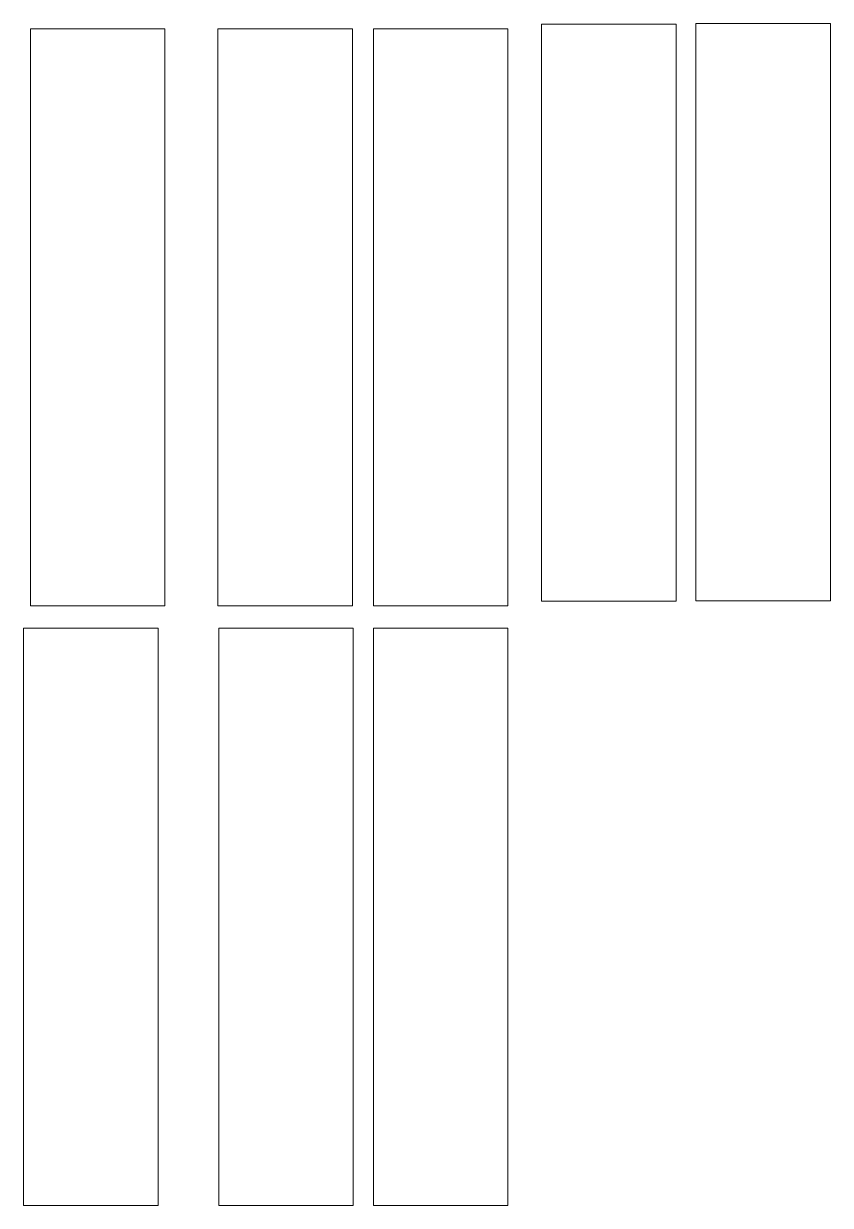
# Model space of a CAD drawing. Header units: millimetres. Extents: x 15 to 324, y -230 to -8.
# Drawn here: x 174 to 323.9, y -229.6 to -10.1 of the extents above; entities that cross this region are included whole.
import ezdxf

# ---------------------------------------------------------------- set-up
doc = ezdxf.new("R2010")
doc.units = ezdxf.units.MM
doc.header["$MEASUREMENT"] = 0
doc.layers.add('Layer 1', color=7, linetype='Continuous', lineweight=0)

msp = doc.modelspace()

# ---------------------------------------------------------------- linework, layer by layer
at = {"layer": 'Layer 1', "color": 12, "lineweight": 9, "true_color": 0xe30613}
for points in [[(295.26, -117.41), (270.26, -117.41), (270.26, -10.19), (295.26, -10.19)], [(323.93, -117.3), (298.93, -117.3), (298.93, -10.08), (323.93, -10.08)], [(200.24, -118.25), (175.24, -118.25), (175.24, -11.03), (200.24, -11.03)], [(235.09, -118.25), (210.09, -118.25), (210.09, -11.03), (235.09, -11.03)], [(264, -118.25), (239, -118.25), (239, -11.03), (264, -11.03)], [(198.97, -229.63), (173.97, -229.63), (173.97, -122.42), (198.97, -122.42)], [(235.23, -229.63), (210.23, -229.63), (210.23, -122.42), (235.23, -122.42)], [(264, -229.63), (239, -229.63), (239, -122.42), (264, -122.42)]]:
    msp.add_lwpolyline(points, close=True, dxfattribs=at)

doc.saveas('drawing.dxf')
